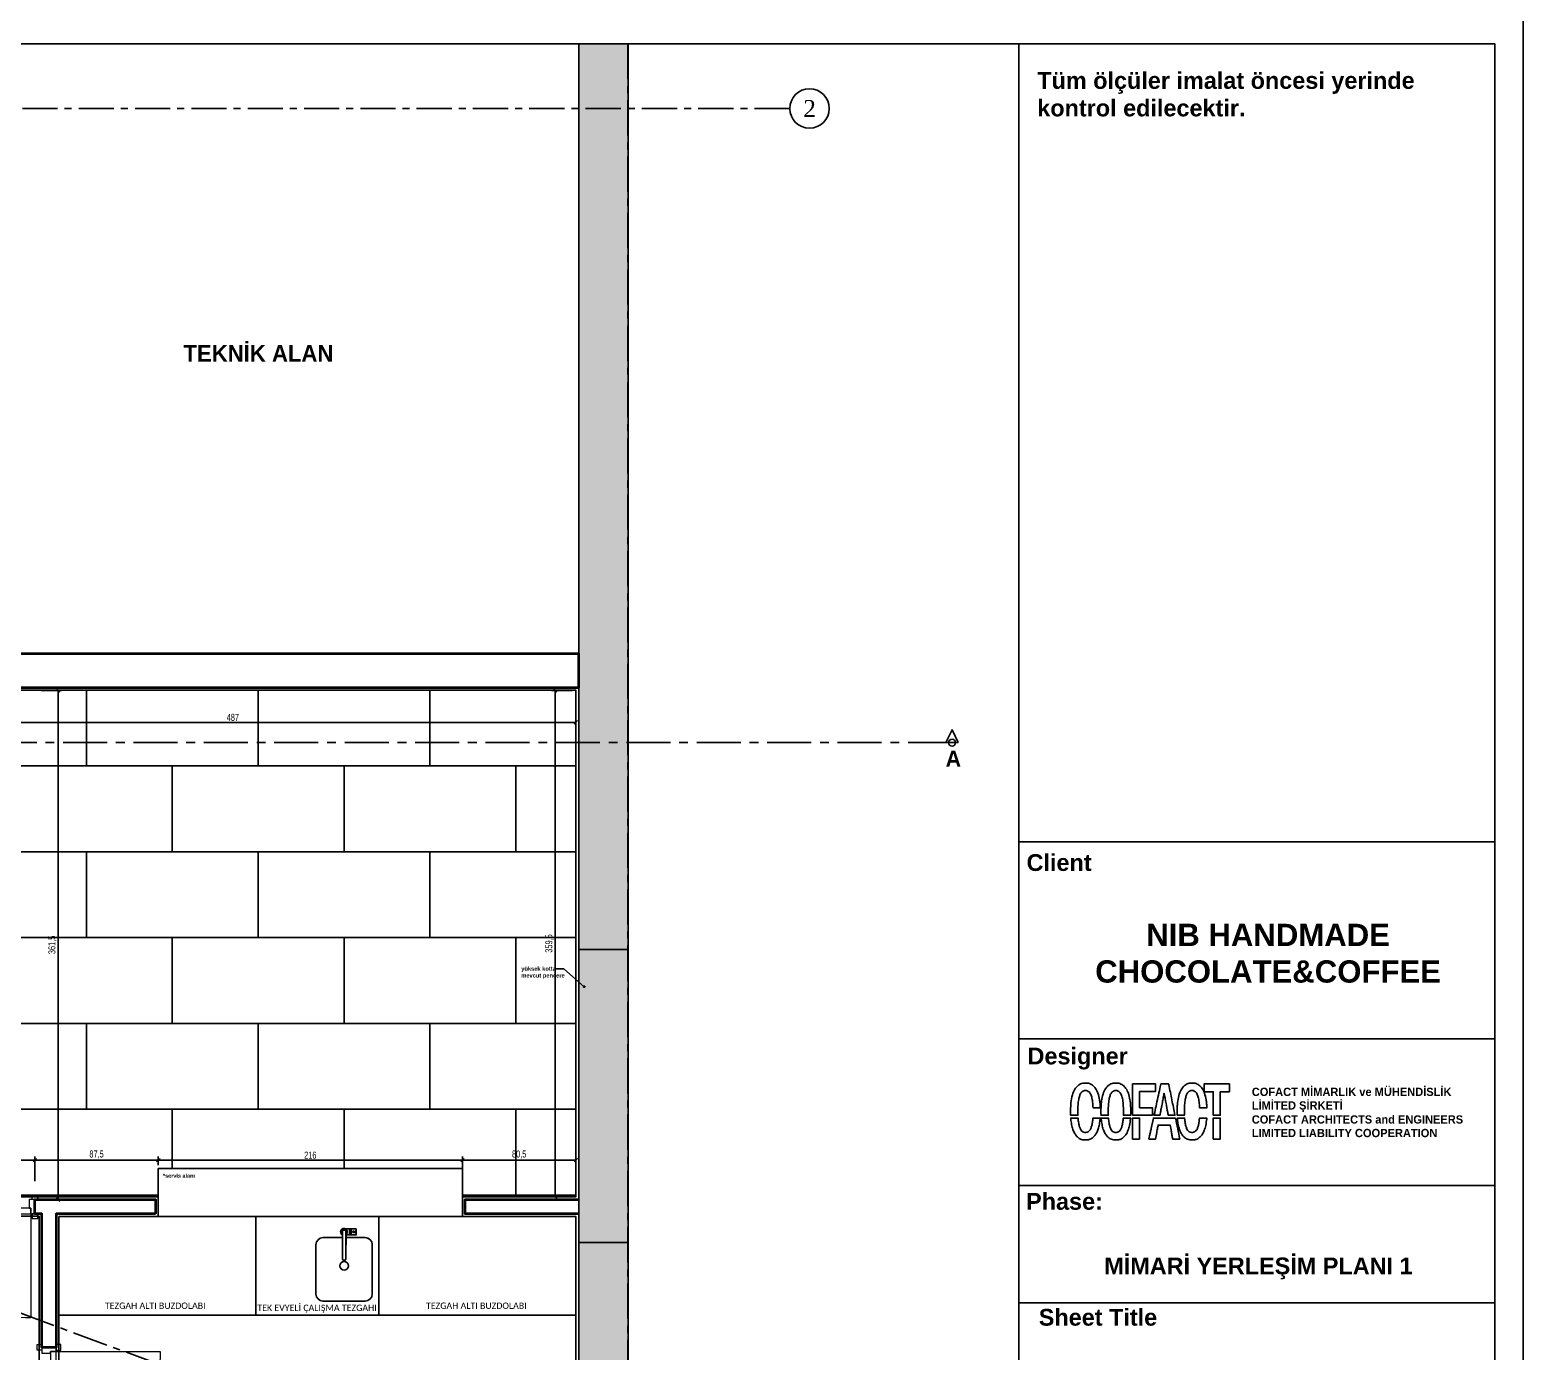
# Model space of a CAD drawing. Header units: millimetres. Extents: x 933584 to 974011, y 4545988 to 4553664.
# Drawn here: x 939841 to 940902, y 4547407 to 4548345 of the extents above; entities that cross this region are included whole.
import ezdxf
from ezdxf.enums import TextEntityAlignment as Align

# ---------------------------------------------------------------- set-up
doc = ezdxf.new("R2010")
doc.units = ezdxf.units.MM
doc.header["$PDMODE"] = 35
for name, pattern in [('568_AVN_KES_01$0$HIDDEN', [0.375, 0.25, -0.125]), ('CENTER', [2, 1.25, -0.25, 0.25, -0.25]), ('HIDDEN', [9.525, 6.35, -3.175])]:
    doc.linetypes.add(name, pattern=pattern)
doc.layers.get('0').update_dxf_attribs({"color": 255})
doc.layers.get('Defpoints').update_dxf_attribs({"color": 8})
for name, color, linetype in [('0-CSX-CXS_20', 14, 'CENTER'), ('0-DMS-50', 143, 'Continuous'), ('0-EST-MEA', 10, 'Continuous'), ('0-HSL-HTC', 253, 'Continuous'), ('0-HSL-HTC_200', 1, 'Continuous'), ('0-HSL-SLD', 252, 'Continuous'), ('0-LNS-SLN', 6, 'Continuous'), ('0-LNS-SPL', 13, '568_AVN_KES_01$0$HIDDEN'), ('0-LNS-VLF', 11, 'Continuous'), ('0-TXT-XBX_20', 3, 'Continuous'), ('2-SPS-RCN', 2, 'Continuous'), ('8-KBT-KEQ', 4, 'Continuous')]:
    doc.layers.add(name, color=color, linetype=linetype)
for name, color, linetype, lineweight in [('2-SPS-IBW', 5, 'Continuous', 40), ('3-OPN-WDR', 4, 'Continuous', 18), ('WNG-02-METAL', 71, 'Continuous', 15)]:
    doc.layers.add(name, color=color, linetype=linetype, lineweight=lineweight)
doc.styles.add('Calibri$001H0', font='calibri.ttf')
doc.styles.add('Century Gothic_B_3', font='GOTHICB.TTF', dxfattribs={"height": 4})
doc.styles.add('dim_romans_50', font='swissl.ttf', dxfattribs={"width": 0.6, "height": 5})
doc.styles.get("Standard").update_dxf_attribs({"font": 'times.ttf'})
doc.dimstyles.new('ONK_dim 1_50', dxfattribs={"dimscale": 5, "dimtxt": 4, "dimasz": 0.5, "dimexe": 0.5, "dimexo": 0.5, "dimgap": 0.2, "dimtad": 1, "dimdec": 1, "dimrnd": 0.5, "dimzin": 9, "dimtxsty": 'dim_romans_50', "dimblk": 'OBLIQUE', "dimcen": 1, "dimclre": 256, "dimclrt": 256, "dimazin": 2, "dimtfac": 1, "dimtdec": 1, "dimtix": 1, "dimtmove": 2, "dimatfit": 3, "dimldrblk": 'OBLIQUE', "dimfxl": 3, "dimfxlon": 1, "dimarcsym": 0})

# ---------------------------------------------------------------- blocks, each defined once
blk = doc.blocks.new('aksno_20')
at = {"layer": '0-TXT-XBX_20'}
blk.add_circle((0, 0), 7, dxfattribs=at)
blk.add_attdef('AKSNO', text='', height=6).set_placement((0, 0), align=Align.MIDDLE_CENTER)
blk = doc.blocks.new('ZVBXCB')
at = {"layer": '0-CSX-CXS_20', "ltscale": 20}
blk.add_line((933780.8, 4549789.6), (932221.5, 4549789.6), dxfattribs=at)
for points in [[(933665.8, 4549835.4), (933665.8, 4548420.7)], [(932221.5, 4549308.2), (933780.8, 4548732.7)]]:
    blk.add_lwpolyline(points, dxfattribs=at)
at = {"layer": '0-TXT-XBX_20'}
ref = blk.add_blockref('aksno_20', (933794.8, 4549789.6), dxfattribs=dict(at, xscale=2, yscale=2, zscale=2))
ref.add_attrib('AKSNO', '2', dxfattribs={"color": 7, "height": 12}).set_placement((933794.8, 4549789.6), align=Align.MIDDLE_CENTER)
blk = doc.blocks.new('DBXDB')
at = {"layer": '2-SPS-IBW'}
blk.add_lwpolyline([(940686.2, 4549901.9), (940686.2, 4549515.9), (941173.2, 4549515.9), (941173.2, 4549539.9), (940710.2, 4549539.9), (940710.2, 4549901.9), (940686.2, 4549901.9)], dxfattribs=at)
blk = doc.blocks.new('FDSVBDVBDZVB')
at = {"layer": '0-HSL-HTC_200'}
h = blk.add_hatch(dxfattribs=at)
h.set_pattern_fill('ANSI33', color=256)
h.set_pattern_definition([(45, (935941.6384, 4550274.5564), (-4.490128, 4.490128), []), (45, (935946.1285, 4550274.5564), (-4.490128, 4.490128), [3.175, -1.5875])])
h.paths.add_polyline_path([(941208.2, 4549972.8), (941173.2, 4549972.8), (941173.2, 4548702.9), (941153.2, 4548702.9), (941153.2, 4548588.9), (941173.2, 4548588.9), (941173.2, 4548512.8), (941208.2, 4548512.8)])
at = {"layer": '2-SPS-RCN'}
blk.add_lwpolyline([(941208.2, 4549972.8), (941173.2, 4549972.8), (941173.2, 4548702.9), (941153.2, 4548702.9), (941153.2, 4548588.9), (941173.2, 4548588.9), (941173.2, 4548512.8), (941208.2, 4548512.8)], close=True, dxfattribs=at)
blk = doc.blocks.new('kapı_multi1')
at = {"color": 8}
blk.add_lwpolyline([(3, 0), (3, 74, -0.414214), (77, 0, -1)], format="xyb", dxfattribs=at)
for points in [[(2, 3.5), (-2, 3.5), (-2, 0), (2, 0)], [(0, -10), (4, -10), (4, -4), (3, -4), (3, 0), (0, 0)], [(77, -4), (77, 0), (3, 0), (3, -4)], [(80, -10), (76, -10), (76, -4), (77, -4), (77, 0), (80, 0)], [(78, 3.5), (82, 3.5), (82, 0), (78, 0)], [(2, -13.5), (-2, -13.5), (-2, -10), (2, -10)], [(78, -13.5), (82, -13.5), (82, -10), (78, -10)]]:
    blk.add_lwpolyline(points, close=True)
blk = doc.blocks.new('_Oblique')
at = {"color": 0, "linetype": 'ByBlock', "lineweight": -2}
blk.add_line((-0.5, -0.5), (0.5, 0.5), dxfattribs=at)
blk = doc.blocks.new('*D2226')
at = {"layer": '0-DMS-50', "lineweight": -2}
for p, q in [((939741.8, 4547868.8), (939741.8, 4547851.3)), ((940228.8, 4547868.8), (940228.8, 4547851.3))]:
    blk.add_line(p, q, dxfattribs=at)
at = {"layer": '0-DMS-50', "color": 0, "lineweight": -2}
blk.add_line((939741.8, 4547853.8), (940228.8, 4547853.8), dxfattribs=at)
at = {"layer": 'Defpoints', "color": 0}
for p in [(939741.8, 4547876.5), (940228.8, 4547876.5), (940228.8, 4547853.8)]:
    blk.add_point(p, dxfattribs=at)
at = {"layer": '0-DMS-50', "color": 0, "linetype": 'ByBlock', "lineweight": -2, "xscale": 2.5, "yscale": 2.5, "zscale": 2.5, "rotation": 180}
blk.add_blockref('_Oblique', (939741.8, 4547853.8), dxfattribs=at)
at = {"layer": '0-DMS-50', "color": 0, "linetype": 'ByBlock', "lineweight": -2, "xscale": 2.5, "yscale": 2.5, "zscale": 2.5}
blk.add_blockref('_Oblique', (940228.8, 4547853.8), dxfattribs=at)
at = {"layer": '0-DMS-50', "insert": (939985.3, 4547857.3), "char_height": 5, "attachment_point": 5, "style": 'dim_romans_50'}
blk.add_mtext('487', dxfattribs=at)
blk = doc.blocks.new('*D2227')
at = {"layer": '0-DMS-50', "lineweight": -2}
for p, q in [((940226.3, 4547876.5), (940211.6, 4547876.5)), ((940226.3, 4547517), (940211.6, 4547517))]:
    blk.add_line(p, q, dxfattribs=at)
at = {"layer": '0-DMS-50', "color": 0, "lineweight": -2}
blk.add_line((940214.1, 4547876.5), (940214.1, 4547517), dxfattribs=at)
at = {"layer": 'Defpoints', "color": 0}
for p in [(940228.8, 4547876.5), (940214.1, 4547517), (940228.8, 4547517)]:
    blk.add_point(p, dxfattribs=at)
at = {"layer": '0-DMS-50', "color": 0, "linetype": 'ByBlock', "lineweight": -2, "xscale": 2.5, "yscale": 2.5, "zscale": 2.5}
for p, rotation in [((940214.1, 4547876.5), 90), ((940214.1, 4547517), 270)]:
    blk.add_blockref('_Oblique', p, dxfattribs=dict(at, rotation=rotation))
at = {"layer": '0-DMS-50', "insert": (940210.1, 4547696.8), "char_height": 5, "attachment_point": 5, "rotation": 90, "style": 'dim_romans_50'}
blk.add_mtext('359,5', dxfattribs=at)
blk = doc.blocks.new('*D2228')
at = {"layer": '0-DMS-50', "lineweight": -2}
for p, q in [((940148.3, 4547528), (940148.3, 4547545.5)), ((940228.8, 4547528), (940228.8, 4547545.5))]:
    blk.add_line(p, q, dxfattribs=at)
at = {"layer": '0-DMS-50', "color": 0, "lineweight": -2}
blk.add_line((940228.8, 4547543), (940148.3, 4547543), dxfattribs=at)
at = {"layer": 'Defpoints', "color": 0}
for p in [(940148.3, 4547543), (940148.3, 4547517), (940228.8, 4547517)]:
    blk.add_point(p, dxfattribs=at)
at = {"layer": '0-DMS-50', "color": 0, "linetype": 'ByBlock', "lineweight": -2, "xscale": 2.5, "yscale": 2.5, "zscale": 2.5, "rotation": 180}
blk.add_blockref('_Oblique', (940148.3, 4547543), dxfattribs=at)
at = {"layer": '0-DMS-50', "color": 0, "linetype": 'ByBlock', "lineweight": -2, "xscale": 2.5, "yscale": 2.5, "zscale": 2.5}
blk.add_blockref('_Oblique', (940228.8, 4547543), dxfattribs=at)
at = {"layer": '0-DMS-50', "insert": (940188.6, 4547546.9), "char_height": 5, "attachment_point": 5, "style": 'dim_romans_50'}
blk.add_mtext('80,5', dxfattribs=at)
blk = doc.blocks.new('*D2229')
at = {"layer": '0-DMS-50', "lineweight": -2}
for p, q in [((939932.3, 4547539.5), (939932.3, 4547545.5)), ((940148.3, 4547528), (940148.3, 4547545.5))]:
    blk.add_line(p, q, dxfattribs=at)
at = {"layer": '0-DMS-50', "color": 0, "lineweight": -2}
blk.add_line((940148.3, 4547543), (939932.3, 4547543), dxfattribs=at)
at = {"layer": 'Defpoints', "color": 0}
for p in [(939932.3, 4547543), (939932.3, 4547537), (940148.3, 4547517)]:
    blk.add_point(p, dxfattribs=at)
at = {"layer": '0-DMS-50', "color": 0, "linetype": 'ByBlock', "lineweight": -2, "xscale": 2.5, "yscale": 2.5, "zscale": 2.5, "rotation": 180}
blk.add_blockref('_Oblique', (939932.3, 4547543), dxfattribs=at)
at = {"layer": '0-DMS-50', "color": 0, "linetype": 'ByBlock', "lineweight": -2, "xscale": 2.5, "yscale": 2.5, "zscale": 2.5}
blk.add_blockref('_Oblique', (940148.3, 4547543), dxfattribs=at)
at = {"layer": '0-DMS-50', "insert": (940040.3, 4547546.5), "char_height": 5, "attachment_point": 5, "style": 'dim_romans_50'}
blk.add_mtext('216', dxfattribs=at)
blk = doc.blocks.new('*D2230')
at = {"layer": '0-DMS-50', "lineweight": -2}
for p, q in [((939844.7, 4547528), (939844.7, 4547545.5)), ((939932.3, 4547539.5), (939932.3, 4547545.5))]:
    blk.add_line(p, q, dxfattribs=at)
at = {"layer": '0-DMS-50', "color": 0, "lineweight": -2}
blk.add_line((939932.3, 4547543), (939844.7, 4547543), dxfattribs=at)
at = {"layer": 'Defpoints', "color": 0}
for p in [(939844.7, 4547543), (939932.3, 4547537), (939844.7, 4547515)]:
    blk.add_point(p, dxfattribs=at)
at = {"layer": '0-DMS-50', "color": 0, "linetype": 'ByBlock', "lineweight": -2, "xscale": 2.5, "yscale": 2.5, "zscale": 2.5, "rotation": 180}
blk.add_blockref('_Oblique', (939844.7, 4547543), dxfattribs=at)
at = {"layer": '0-DMS-50', "color": 0, "linetype": 'ByBlock', "lineweight": -2, "xscale": 2.5, "yscale": 2.5, "zscale": 2.5}
blk.add_blockref('_Oblique', (939932.3, 4547543), dxfattribs=at)
at = {"layer": '0-DMS-50', "insert": (939888.5, 4547546.9), "char_height": 5, "attachment_point": 5, "style": 'dim_romans_50'}
blk.add_mtext('87,5', dxfattribs=at)
blk = doc.blocks.new('*D2231')
at = {"layer": '0-DMS-50', "lineweight": -2}
for p, q in [((939764.7, 4547528), (939764.7, 4547545.5)), ((939844.7, 4547528), (939844.7, 4547545.5))]:
    blk.add_line(p, q, dxfattribs=at)
at = {"layer": '0-DMS-50', "color": 0, "lineweight": -2}
blk.add_line((939844.7, 4547543), (939764.7, 4547543), dxfattribs=at)
at = {"layer": 'Defpoints', "color": 0}
for p in [(939764.7, 4547543), (939764.7, 4547515), (939844.7, 4547515)]:
    blk.add_point(p, dxfattribs=at)
at = {"layer": '0-DMS-50', "color": 0, "linetype": 'ByBlock', "lineweight": -2, "xscale": 2.5, "yscale": 2.5, "zscale": 2.5, "rotation": 180}
blk.add_blockref('_Oblique', (939764.7, 4547543), dxfattribs=at)
at = {"layer": '0-DMS-50', "color": 0, "linetype": 'ByBlock', "lineweight": -2, "xscale": 2.5, "yscale": 2.5, "zscale": 2.5}
blk.add_blockref('_Oblique', (939844.7, 4547543), dxfattribs=at)
at = {"layer": '0-DMS-50', "insert": (939804.7, 4547546.5), "char_height": 5, "attachment_point": 5, "style": 'dim_romans_50'}
blk.add_mtext('80', dxfattribs=at)
blk = doc.blocks.new('*D2269')
at = {"layer": '0-DMS-50', "lineweight": -2}
for p, q in [((939849.2, 4547876.5), (939863.7, 4547876.5)), ((939849.2, 4547515), (939863.7, 4547515))]:
    blk.add_line(p, q, dxfattribs=at)
at = {"layer": '0-DMS-50', "color": 0, "lineweight": -2}
blk.add_line((939861.2, 4547515), (939861.2, 4547876.5), dxfattribs=at)
at = {"layer": 'Defpoints', "color": 0}
for p in [(939846.7, 4547876.5), (939861.2, 4547876.5), (939846.7, 4547515)]:
    blk.add_point(p, dxfattribs=at)
at = {"layer": '0-DMS-50', "color": 0, "linetype": 'ByBlock', "lineweight": -2, "xscale": 2.5, "yscale": 2.5, "zscale": 2.5}
for p, rotation in [((939861.2, 4547876.5), 90), ((939861.2, 4547515), 270)]:
    blk.add_blockref('_Oblique', p, dxfattribs=dict(at, rotation=rotation))
at = {"layer": '0-DMS-50', "insert": (939857.2, 4547695.8), "char_height": 5, "attachment_point": 5, "rotation": 90, "style": 'dim_romans_50'}
blk.add_mtext('361,5', dxfattribs=at)
blk = doc.blocks.new('batarya')
at = {"layer": 'WNG-02-METAL'}
for p, q in [((22327.1, 6765.6), (22330.1, 6767.9)), ((22329.7, 6762.1), (22327.1, 6765.6)), ((22330.4, 6765.4), (22341.9, 6750.3)), ((22332.4, 6766.9), (22343.9, 6751.8)), ((22326, 6764.8), (22323.4, 6762.8)), ((22323.4, 6762.8), (22326, 6759.3)), ((22328.7, 6761.3), (22326.1, 6759.3)), ((22326.2, 6764.9), (22328.8, 6761.5)), ((22331.8, 6763.7), (22329.7, 6762.1))]:
    blk.add_line(p, q, dxfattribs=at)
for points in [[(22326, 6764.8), (22326.1, 6764.8), (22326.2, 6764.9)], [(22326.2, 6764.9), (22326.2, 6764.9), (22326.2, 6764.9), (22326.2, 6764.9)], [(22328.8, 6761.4), (22328.7, 6761.3), (22328.7, 6761.3)], [(22328.8, 6761.5), (22328.8, 6761.5), (22328.8, 6761.5), (22328.8, 6761.4)], [(22341.9, 6750.3), (22342.2, 6750.1), (22342.4, 6749.9), (22342.8, 6749.8), (22343.1, 6749.8), (22343.4, 6749.9), (22343.7, 6750.1)], [(22343.7, 6750.1), (22343.9, 6750.3), (22344.1, 6750.6), (22344.2, 6750.9), (22344.2, 6751.2), (22344.1, 6751.5), (22343.9, 6751.8)]]:
    blk.add_lwpolyline(points, dxfattribs=at)
for centre, radius in [((22325.3, 6761.5), 0.5), ((22326.2, 6762.2), 0.525), ((22326.2, 6762.2), 0.47)]:
    blk.add_circle(centre, radius, dxfattribs=at)
for centre, radius, start, end in [((22330.2, 6761.6), 5.08, 127.8893, 140.6506), ((22331.4, 6766.2), 2.5, 337.2316, 155.5423), ((22331.4, 6766.2), 2.2, 341.8342, 272.5673), ((22331.4, 6766.2), 1.25, 37.2059, 217.2059), ((22323.5, 6762.8), 0.05, 127.2059, 217.2059), ((22326.1, 6759.4), 0.05, 217.2059, 307.2059), ((22326.7, 6766.2), 5.08, 293.7612, 306.5225)]:
    blk.add_arc(centre, radius, start, end, dxfattribs=at)
blk = doc.blocks.new('EVYE PLAN')
at = {"layer": '8-KBT-KEQ'}
for p, q in [((5781.6, -707.7), (5781.6, -726.7)), ((5786.6, -705.5), (5782.8, -705.5)), ((5784.1, -707.7), (5784.1, -726.7)), ((5784.1, -709.9), (5786.6, -709.9)), ((5786.6, -709.9), (5786.6, -705.5)), ((5787.8, -705.6), (5787.8, -709.8)), ((5788, -705.5), (5791.2, -705.5)), ((5788, -709.9), (5791.2, -709.9)), ((5791.3, -705.6), (5791.3, -709.9)), ((5762.8, -751.8), (5762.8, -716.8)), ((5767.8, -711.8), (5781.6, -711.8)), ((5784.1, -711.8), (5797.8, -711.8)), ((5802.8, -716.8), (5802.8, -751.8)), ((5797.8, -756.8), (5767.8, -756.8))]:
    blk.add_line(p, q, dxfattribs=at)
for points in [[(5788, -705.5), (5787.9, -705.5), (5787.8, -705.6)], [(5787.8, -705.6), (5787.8, -705.6), (5787.8, -705.6), (5787.8, -705.6)], [(5787.8, -709.8), (5787.8, -709.9), (5787.8, -709.9), (5787.8, -709.9)], [(5787.8, -709.9), (5787.9, -709.9), (5788, -709.9)], [(5782.8, -727.9), (5782.5, -727.9), (5782.2, -727.8), (5781.9, -727.6), (5781.7, -727.3), (5781.6, -727), (5781.6, -726.7)], [(5784.1, -726.7), (5784, -727), (5783.9, -727.3), (5783.7, -727.6), (5783.4, -727.8), (5783.1, -727.9), (5782.8, -727.9)]]:
    blk.add_lwpolyline(points, dxfattribs=at)
for centre, radius in [((5789.4, -707.7), 0.47), ((5789.4, -707.7), 0.525), ((5790.5, -707.7), 0.5), ((5782.8, -731.8), 3)]:
    blk.add_circle(centre, radius, dxfattribs=at)
for centre, radius, start, end in [((5782.8, -707.7), 2.5, 61.6636, 239.9743), ((5782.8, -707.7), 2.2, 304.6386, 235.3717), ((5782.8, -707.7), 1.25, 0, 180), ((5786.6, -710.6), 5.08, 76.5553, 89.3166), ((5786.6, -704.8), 5.08, 270.6834, 283.4447), ((5791.2, -705.6), 0.05, 360, 90), ((5791.2, -709.9), 0.05, 270, 0), ((5767.8, -716.8), 5, 90, 180), ((5797.8, -716.8), 5, 51.566, 90), ((5797.8, -716.8), 5, 0, 90), ((5797.8, -716.8), 5, 0, 21.3657), ((5767.8, -751.8), 5, 180, 270), ((5797.8, -751.8), 5, 270, 0)]:
    blk.add_arc(centre, radius, start, end, dxfattribs=at)
at = {"layer": '8-KBT-KEQ', "xscale": -1, "rotation": 37.20591726552704}
blk.add_blockref('batarya', (27660.5, 7406.7), dxfattribs=at)
blk = doc.blocks.new('CVBXCBV')
blk.add_lwpolyline([(937705.5, 4551339.5), (937701.1, 4551348.6), (937696.7, 4551339.5), (937705.5, 4551339.5)])
at = {"linetype": 'CENTER', "ltscale": 25}
blk.add_lwpolyline([(937701.1, 4551339.5), (936057.3, 4551339.5)], dxfattribs=at)
blk.add_circle((937701.1, 4551339.5), 2.41)
at = {"linetype": 'CENTER', "ltscale": 10, "insert": (938066.9, 4551333.8), "char_height": 11.393, "width": 370.363, "attachment_point": 3, "line_spacing_factor": 0.984502, "style": 'Century Gothic_B_3'}
blk.add_mtext('\\pxql;{\\fFranklin Gothic Book|b1|i0|c162|p34;A}', dxfattribs=at)

msp = doc.modelspace()

# ---------------------------------------------------------------- hatches: boundary and pattern name
at = {"layer": '0-HSL-SLD'}
h = msp.add_hatch(dxfattribs=at)
h.set_pattern_fill('AR-B816', color=256, scale=0.3)
h.set_pattern_definition([(0, (0, -1500), (0, 60.96), []), (90, (0, -1500), (-60.96, 60.96), [60.96, -60.96])])
h.paths.add_polyline_path([(938983.85, 4548257.55), (939103.85, 4548257.55), (939103.85, 4548261.55), (939301.84, 4548261.55), (939301.84, 4548262.53), (939741.85, 4548262.53), (939741.85, 4547876.53), (940228.84, 4547876.53), (940228.84, 4547516.97), (940148.27, 4547516.97), (940148.27, 4547536.97), (939932.27, 4547536.97), (939932.27, 4547516.97), (939760.06, 4547516.97), (939630.96, 4547564.68), (939662.5, 4547650.04), (939361.94, 4547761.11), (939361.94, 4548117.46), (938983.85, 4548117.46)])
at = {"layer": '0-LNS-VLF', "linetype": 'HIDDEN', "ltscale": 0.5}
h = msp.add_hatch(color=256, dxfattribs=at)
h.dxf.hatch_style = 1
edge = h.paths.add_edge_path()
edge.add_arc((940234.72, 4547666.13), 0.467, 0, 360)

# ---------------------------------------------------------------- linework, layer by layer
at = {"color": 0}
for p, q in [((940881.5, 4547769.07), (940543.44, 4547769.07)), ((940881.5, 4547769.07), (940543.44, 4547769.07)), ((940881.5, 4547629.09), (940543.44, 4547629.09)), ((940881.5, 4547629.09), (940543.44, 4547629.09)), ((940881.5, 4547629.09), (940543.44, 4547629.09)), ((940881.5, 4547629.09), (940543.44, 4547629.09)), ((940881.5, 4547525.03), (940543.44, 4547525.03)), ((940543.44, 4547441.75), (940881.5, 4547441.75))]:
    msp.add_line(p, q, dxfattribs=at)
for points in [[(938801.5, 4548355.4), (940901.5, 4548355.4), (940901.5, 4546855.4), (938801.5, 4546855.4)], [(938821.5, 4548335.4), (940881.5, 4548335.4), (940881.5, 4546875.4), (938821.5, 4546875.4)], [(940624.13, 4547586.03), (940624.13, 4547574.89), (940631.18, 4547574.89), (940638.24, 4547574.89), (940638.24, 4547577.53), (940638.24, 4547580.16), (940633.67, 4547580.16), (940629.1, 4547580.16), (940629.1, 4547585.98), (940629.1, 4547591.8), (940634.81, 4547591.8), (940640.53, 4547591.8), (940640.53, 4547594.48), (940640.53, 4547597.16), (940632.33, 4547597.16), (940624.13, 4547597.16)], [(940674.93, 4547594.33), (940674.93, 4547591.5), (940678.17, 4547591.5), (940681.4, 4547591.5), (940681.4, 4547583.19), (940681.4, 4547574.89), (940683.88, 4547574.89), (940686.37, 4547574.89), (940686.37, 4547583.19), (940686.37, 4547591.5), (940689.65, 4547591.5), (940692.93, 4547591.5), (940692.93, 4547594.33), (940692.93, 4547597.16), (940683.93, 4547597.16), (940674.93, 4547597.16)], [(940624.13, 4547565.4), (940624.13, 4547557.89), (940626.59, 4547557.91), (940629.05, 4547557.94), (940629.07, 4547565.42), (940629.1, 4547572.9), (940626.61, 4547572.9), (940624.13, 4547572.9)], [(940681.42, 4547565.42), (940681.45, 4547557.94), (940683.91, 4547557.91), (940686.37, 4547557.89), (940686.37, 4547565.39), (940686.37, 4547572.9), (940683.88, 4547572.9), (940681.4, 4547572.9)]]:
    msp.add_lwpolyline(points, close=True, dxfattribs=at)
msp.add_lwpolyline([(940543.45, 4548335.41), (940543.45, 4546875.4)], dxfattribs=at)
for points in [[(940588.78, 4547597.65, 0.11064), (940585.68, 4547596.15, 0.089568), (940583.23, 4547593.37, 0.069833), (940581.47, 4547589.25, 0.037138), (940580.43, 4547583.81, 0.013582), (940580.28, 4547582.16, 0.005436), (940580.17, 4547579.9, 0.005261), (940580.1, 4547577.67, 0.017635), (940580.13, 4547576.21), (940580.2, 4547574.89), (940582.75, 4547574.89), (940585.3, 4547574.89), (940585.31, 4547577.9, -0.01557), (940585.46, 4547582.32, -0.027157), (940585.9, 4547585.95, -0.033018), (940586.6, 4547588.8, -0.079442), (940587.57, 4547590.74, -0.009072), (940587.87, 4547591.13, -0.030827), (940588.08, 4547591.37, -0.031813), (940588.32, 4547591.58, -0.010138), (940588.7, 4547591.86, -0.089655), (940589.45, 4547592.22, -0.05192), (940590.45, 4547592.38, -0.051218), (940591.47, 4547592.33, -0.076363), (940592.33, 4547592.06, -0.070873), (940593.13, 4547591.52, -0.052254), (940593.84, 4547590.72, -0.046256), (940594.44, 4547589.69, -0.033841), (940594.93, 4547588.46, -0.02482), (940595.29, 4547587.06, -0.012371), (940595.62, 4547585.26, -0.011745), (940595.88, 4547583.27, -0.011909), (940596.05, 4547581.28), (940596.11, 4547580.16), (940598.68, 4547580.16), (940601.26, 4547580.16), (940601.26, 4547580.59, 0.020953), (940601.22, 4547581.49, 0.004455), (940601.07, 4547583.07, 0.00493), (940600.88, 4547584.7, 0.011284), (940600.7, 4547585.92, 0.038093), (940599.58, 4547590.43, 0.067383), (940597.9, 4547593.87, 0.083303), (940595.67, 4547596.24, 0.099908), (940592.91, 4547597.57, 0.02201), (940592.47, 4547597.67, 0.020762), (940592.02, 4547597.72, 0.015695), (940591.46, 4547597.75, 0.005906), (940590.68, 4547597.75, 0.00548), (940590.07, 4547597.74, 0.006399), (940589.5, 4547597.72, 0.005718), (940589.02, 4547597.69, 0.038226)], [(940610.35, 4547597.65, 0.105194), (940607.39, 4547596.26, 0.087054), (940605.01, 4547593.69, 0.069549), (940603.26, 4547589.93, 0.038701), (940602.16, 4547584.98, 0.014261), (940601.92, 4547582.9, 0.008448), (940601.75, 4547580.4, 0.008433), (940601.67, 4547577.97, 0.018733), (940601.71, 4547576.12), (940601.78, 4547574.89), (940604.33, 4547574.89), (940606.87, 4547574.89), (940606.89, 4547577.9, -0.01557), (940607.04, 4547582.32, -0.027157), (940607.48, 4547585.95, -0.033018), (940608.18, 4547588.8, -0.079442), (940609.15, 4547590.74, -0.009072), (940609.45, 4547591.13, -0.030827), (940609.66, 4547591.37, -0.031813), (940609.89, 4547591.58, -0.010138), (940610.27, 4547591.86, -0.089655), (940611.03, 4547592.22, -0.05192), (940612.02, 4547592.38, -0.051218), (940613.05, 4547592.33, -0.076363), (940613.91, 4547592.06, -0.136443), (940615.41, 4547590.72, -0.067108), (940616.51, 4547588.38, -0.045937), (940617.26, 4547584.94, -0.018323), (940617.67, 4547580.11, -0.004967), (940617.71, 4547579.13, -0.003937), (940617.73, 4547578.07, -0.00398), (940617.74, 4547577.08, -0.009912), (940617.72, 4547576.36), (940617.66, 4547574.89), (940620.23, 4547574.89), (940622.8, 4547574.89), (940622.87, 4547576.16, 0.018366), (940622.9, 4547578.32, 0.009634), (940622.79, 4547581.01, 0.009631), (940622.58, 4547583.71, 0.017297), (940622.28, 4547585.91, 0.038062), (940621.16, 4547590.43, 0.067387), (940619.48, 4547593.87, 0.08333), (940617.24, 4547596.24, 0.099909), (940614.49, 4547597.57, 0.02201), (940614.05, 4547597.67, 0.020762), (940613.59, 4547597.72, 0.015695), (940613.04, 4547597.75, 0.005906), (940612.25, 4547597.75, 0.00548), (940611.65, 4547597.74, 0.006399), (940611.08, 4547597.72, 0.005718), (940610.59, 4547597.69, 0.038226)], [(940664.45, 4547597.65, 0.105194), (940661.48, 4547596.25, 0.087054), (940659.1, 4547593.69, 0.069549), (940657.35, 4547589.93, 0.038701), (940656.25, 4547584.98, 0.014261), (940656.01, 4547582.9, 0.008448), (940655.84, 4547580.4, 0.008433), (940655.76, 4547577.97, 0.018733), (940655.8, 4547576.12), (940655.87, 4547574.89), (940658.42, 4547574.89), (940660.96, 4547574.89), (940660.98, 4547577.9, -0.01557), (940661.13, 4547582.32, -0.027157), (940661.57, 4547585.95, -0.033018), (940662.27, 4547588.8, -0.079442), (940663.24, 4547590.74, -0.009072), (940663.54, 4547591.13, -0.030827), (940663.75, 4547591.37, -0.031813), (940663.99, 4547591.58, -0.010138), (940664.36, 4547591.86, -0.089655), (940665.12, 4547592.22, -0.05192), (940666.11, 4547592.38, -0.051218), (940667.14, 4547592.33, -0.076363), (940668, 4547592.06, -0.070873), (940668.79, 4547591.52, -0.052254), (940669.5, 4547590.72, -0.046256), (940670.11, 4547589.69, -0.033841), (940670.59, 4547588.46, -0.02482), (940670.96, 4547587.06, -0.012371), (940671.28, 4547585.26, -0.011745), (940671.55, 4547583.27, -0.011909), (940671.71, 4547581.28), (940671.78, 4547580.16), (940674.35, 4547580.16), (940676.92, 4547580.16), (940676.92, 4547580.58, 0.020953), (940676.88, 4547581.49, 0.004455), (940676.73, 4547583.07, 0.00493), (940676.55, 4547584.69, 0.011284), (940676.37, 4547585.92, 0.038093), (940675.25, 4547590.43, 0.067383), (940673.57, 4547593.87, 0.083303), (940671.33, 4547596.24, 0.099908), (940668.58, 4547597.57, 0.02201), (940668.14, 4547597.66, 0.020762), (940667.69, 4547597.72, 0.015695), (940667.13, 4547597.75, 0.005906), (940666.34, 4547597.75, 0.00548), (940665.74, 4547597.74, 0.006399), (940665.17, 4547597.72, 0.005718), (940664.68, 4547597.69, 0.038226)], [(940646.55, 4547590.58, 0.0000105), (940647.91, 4547583.29, 0.000084), (940649.11, 4547576.86, 0.003215), (940649.39, 4547575.41), (940649.49, 4547574.89), (940651.87, 4547574.89, 0.001355), (940652.79, 4547574.89, 0.00226), (940653.55, 4547574.9, 0.000206), (940654.24, 4547574.91, 0.409743), (940654.25, 4547574.93, 0.049641), (940654.25, 4547574.99, 0.000001), (940652.06, 4547585.84, 0.000006), (940649.92, 4547596.52, 0.007694), (940649.83, 4547596.94), (940649.77, 4547597.16), (940647.02, 4547597.16), (940644.26, 4547597.16), (940643.54, 4547593.86, -0.000077), (940642.16, 4547587.49, -0.000085), (940640.82, 4547581.33, -0.000009), (940639.54, 4547575.41, -0.006923), (940639.47, 4547575.12), (940639.42, 4547574.89), (940643.62, 4547574.89, 0.0001427), (940643.92, 4547576.47, 0.00034), (940644.17, 4547577.84, 0.000221), (940644.46, 4547579.42, -0.000266), (940645.3, 4547583.92, -0.000578), (940645.95, 4547587.39, -0.0000869)], [(940580.32, 4547572.18, 0.025038), (940580.89, 4547568.23, 0.036131), (940581.81, 4547564.82, 0.041565), (940583.07, 4547562.01, 0.063352), (940584.65, 4547559.85, 0.028049), (940585.46, 4547559.08, 0.034689), (940586.29, 4547558.46, 0.034905), (940587.2, 4547557.97, 0.029004), (940588.23, 4547557.58, 0.021923), (940588.71, 4547557.45, 0.031789), (940589.15, 4547557.38, 0.019677), (940589.72, 4547557.35, 0.003659), (940590.77, 4547557.34, 0.003627), (940591.81, 4547557.35, 0.019229), (940592.37, 4547557.38, 0.031747), (940592.8, 4547557.45, 0.024514), (940593.25, 4547557.57, 0.035022), (940594.42, 4547558.05, 0.037328), (940595.49, 4547558.67, 0.037367), (940596.45, 4547559.45, 0.035245), (940597.31, 4547560.38, 0.053473), (940598.69, 4547562.55, 0.03772), (940599.78, 4547565.23, 0.032588), (940600.59, 4547568.45, 0.021334), (940601.11, 4547572.23), (940601.17, 4547572.9), (940598.59, 4547572.9), (940596, 4547572.9), (940595.94, 4547572.23, -0.0074), (940595.83, 4547571.26, -0.005344), (940595.69, 4547570.18, -0.005411), (940595.53, 4547569.15, -0.010609), (940595.37, 4547568.33, -0.034422), (940594.67, 4547565.87, -0.07643), (940593.74, 4547564.17, -0.102726), (940592.55, 4547563.14, -0.109019), (940591.07, 4547562.69, -0.095932), (940589.46, 4547562.88, -0.113527), (940588.14, 4547563.66, -0.092498), (940587.11, 4547565.08, -0.04608), (940586.34, 4547567.18, -0.017297), (940586.05, 4547568.47, -0.007909), (940585.75, 4547570.18, -0.007223), (940585.51, 4547571.84, -0.03219), (940585.45, 4547572.82, 0.402781), (940585.41, 4547572.85, 0.001238), (940584.7, 4547572.88, 0.005463), (940583.86, 4547572.9, 0.003096), (940582.85, 4547572.9), (940580.26, 4547572.9)], [(940601.9, 4547572.18, 0.025038), (940602.47, 4547568.23, 0.036131), (940603.39, 4547564.82, 0.041565), (940604.65, 4547562.01, 0.063352), (940606.22, 4547559.85, 0.047265), (940607.62, 4547558.62, 0.06438), (940609.09, 4547557.83, 0.06177), (940610.76, 4547557.41, 0.039412), (940612.76, 4547557.32, 0.027569), (940614.18, 4547557.45, 0.048064), (940615.33, 4547557.73, 0.049711), (940616.37, 4547558.22, 0.031882), (940617.48, 4547558.98, 0.081131), (940619.39, 4547561.06, 0.052129), (940620.91, 4547563.98, 0.043307), (940622.01, 4547567.7, 0.026621), (940622.69, 4547572.23), (940622.75, 4547572.9), (940620.16, 4547572.9), (940617.58, 4547572.9), (940617.52, 4547572.23, -0.0074), (940617.41, 4547571.26, -0.005344), (940617.26, 4547570.18, -0.005411), (940617.1, 4547569.15, -0.010609), (940616.95, 4547568.33, -0.034422), (940616.25, 4547565.87, -0.07643), (940615.32, 4547564.17, -0.102726), (940614.13, 4547563.14, -0.109019), (940612.65, 4547562.69, -0.095932), (940611.04, 4547562.88, -0.113527), (940609.72, 4547563.66, -0.092498), (940608.69, 4547565.08, -0.04608), (940607.92, 4547567.18, -0.017297), (940607.62, 4547568.47, -0.007909), (940607.32, 4547570.18, -0.007223), (940607.09, 4547571.84, -0.03219), (940607.02, 4547572.82, 0.402781), (940606.99, 4547572.85, 0.001238), (940606.27, 4547572.88, 0.005463), (940605.44, 4547572.9, 0.003096), (940604.43, 4547572.9), (940601.83, 4547572.9)], [(940657.68, 4547557.89, 0.0000231), (940656.19, 4547565.32, 0.000048), (940654.8, 4547572.28, 0.022716), (940654.69, 4547572.73, 0.319618), (940654.54, 4547572.84, 0.005635), (940653.49, 4547572.88, 0.005119), (940651.67, 4547572.9, 0.000404), (940646.81, 4547572.9), (940638.99, 4547572.9), (940637.41, 4547565.57, -0.000063), (940636.79, 4547562.75, -0.000102), (940636.27, 4547560.34, -0.000015), (940635.81, 4547558.2, -0.0154076), (940635.73, 4547557.89), (940640.47, 4547557.94), (940641.34, 4547562.66, -0.000258), (940641.68, 4547564.49, -0.000401), (940641.97, 4547566.06, -0.000111), (940642.23, 4547567.44, -0.013635), (940642.27, 4547567.61), (940642.32, 4547567.83), (940646.57, 4547567.83), (940650.82, 4547567.83), (940651.46, 4547564.43, 0.000154), (940651.72, 4547563.01, 0.000145), (940651.99, 4547561.56, 0.000144), (940652.23, 4547560.28, 0.000507), (940652.39, 4547559.46), (940652.69, 4547557.89)], [(940655.99, 4547572.18, 0.025038), (940656.56, 4547568.23, 0.036131), (940657.48, 4547564.82, 0.041565), (940658.74, 4547562.01, 0.063352), (940660.31, 4547559.85, 0.047265), (940661.71, 4547558.62, 0.06438), (940663.18, 4547557.82, 0.06177), (940664.85, 4547557.41, 0.039412), (940666.85, 4547557.32, 0.027569), (940668.27, 4547557.45, 0.048064), (940669.42, 4547557.73, 0.049711), (940670.46, 4547558.22, 0.031882), (940671.57, 4547558.98, 0.081131), (940673.49, 4547561.06, 0.052129), (940675, 4547563.97, 0.043307), (940676.1, 4547567.7, 0.026621), (940676.78, 4547572.23), (940676.84, 4547572.9), (940674.25, 4547572.9), (940671.67, 4547572.9), (940671.61, 4547572.23, -0.0074), (940671.5, 4547571.26, -0.005344), (940671.35, 4547570.18, -0.005411), (940671.19, 4547569.15, -0.010609), (940671.04, 4547568.33, -0.034422), (940670.34, 4547565.87, -0.07643), (940669.41, 4547564.17, -0.102726), (940668.22, 4547563.14, -0.109019), (940666.74, 4547562.69, -0.095932), (940665.13, 4547562.88, -0.113527), (940663.81, 4547563.66, -0.092498), (940662.78, 4547565.08, -0.04608), (940662.01, 4547567.18, -0.017297), (940661.71, 4547568.47, -0.007909), (940661.41, 4547570.18, -0.007223), (940661.18, 4547571.84, -0.03219), (940661.11, 4547572.81, 0.402781), (940661.08, 4547572.85, 0.001238), (940660.36, 4547572.88, 0.005463), (940659.53, 4547572.9, 0.003096), (940658.52, 4547572.9), (940655.92, 4547572.9)]]:
    msp.add_lwpolyline(points, format="xyb", close=True, dxfattribs=at)
at = {"layer": '0-EST-MEA'}
for points in [[(939760.15, 4547503.22), (939754.59, 4547461.71), (939716.71, 4547475.68), (939716.71, 4547257.53), (939757.71, 4547257.53), (939757.71, 4546973.53), (939847.71, 4546973.53), (939847.71, 4547045.53), (939861.71, 4547045.53), (939861.71, 4546973.53), (940208.84, 4546973.53), (940208.84, 4547067.53), (940228.84, 4547067.53), (940228.84, 4547213.53), (939861.71, 4547213.53), (939861.71, 4547153.53), (939847.71, 4547153.53), (939847.71, 4547503.22)], [(939861.71, 4547502.97), (940228.84, 4547502.97), (940228.84, 4547227.53), (939861.71, 4547227.53)]]:
    msp.add_lwpolyline(points, close=True, dxfattribs=at)
at = {"layer": '0-HSL-SLD'}
msp.add_lwpolyline([(938983.85, 4548257.55), (939103.85, 4548257.55), (939103.85, 4548261.55), (939301.84, 4548261.55), (939301.84, 4548262.53), (939741.85, 4548262.53), (939741.85, 4547876.53), (940228.84, 4547876.53), (940228.84, 4547516.97), (940148.27, 4547516.97), (940148.27, 4547536.97), (939932.27, 4547536.97), (939932.27, 4547516.97), (939760.06, 4547516.97), (939630.96, 4547564.68), (939662.5, 4547650.04), (939361.94, 4547761.11), (939361.94, 4548117.46), (938983.85, 4548117.46)], close=True, dxfattribs=at)
at = {"layer": '0-LNS-SLN'}
for points in [[(940230.84, 4547692.53), (940265.85, 4547692.53)], [(940230.84, 4547484.53), (940265.85, 4547484.53)]]:
    msp.add_lwpolyline(points, dxfattribs=at)
at = {"layer": '0-LNS-SPL', "linetype": 'ByBlock', "ltscale": 0.5}
for points in [[(938983.85, 4548216.55), (938983.85, 4548257.55), (939103.85, 4548257.55), (939103.85, 4548291.55), (939301.84, 4548291.55), (939301.84, 4548262.53), (939741.85, 4548262.53), (939741.85, 4547876.53), (940228.84, 4547876.53), (940228.84, 4547516.97), (940148.27, 4547516.97), (940148.27, 4547502.97), (940228.84, 4547502.97), (940228.84, 4547227.53), (939861.71, 4547227.53), (939861.71, 4547328.03)], [(939846.71, 4547514.97), (939846.71, 4547516.97), (939932.27, 4547516.97), (939932.27, 4547502.97), (939861.71, 4547502.97), (939861.71, 4547412.03)], [(939847.71, 4547412.03), (939847.71, 4547503.22), (939846.71, 4547503.22)], [(939859.71, 4547410.03), (939849.71, 4547410.03)]]:
    msp.add_lwpolyline(points, dxfattribs=at)
at = {"layer": '0-LNS-VLF', "ltscale": 0.5}
msp.add_lwpolyline([(940234.72, 4547666.13), (940220.21, 4547678.86), (940214.52, 4547678.86)], dxfattribs=at)
at = {"layer": '0-LNS-VLF', "linetype": 'HIDDEN', "ltscale": 0.5}
msp.add_circle((940234.72, 4547666.13), 0.467, dxfattribs=at)
at = {"layer": '2-SPS-IBW'}
for points in [[(939930.27, 4547504.97), (939859.71, 4547504.97), (939859.71, 4547410.03), (939849.71, 4547410.03), (939849.71, 4547504.97), (939844.71, 4547504.97), (939844.71, 4547514.97), (939930.27, 4547514.97), (939930.27, 4547504.97)], [(940230.84, 4547504.97), (940150.27, 4547504.97), (940150.27, 4547514.97), (940230.84, 4547514.97)]]:
    msp.add_lwpolyline(points, dxfattribs=at)
at = {"layer": '8-KBT-KEQ'}
for points in [[(940148.27, 4547536.97), (939932.27, 4547536.97), (939932.27, 4547502.97), (940148.27, 4547502.97)], [(940001.63, 4547433.01), (939861.71, 4547433.01), (939861.71, 4547502.97), (940001.63, 4547502.97)], [(940088.92, 4547433.01), (940001.63, 4547433.01), (940001.63, 4547502.97), (940088.92, 4547502.97)], [(940228.84, 4547433.01), (940088.92, 4547433.01), (940088.92, 4547502.97), (940228.84, 4547502.97)]]:
    msp.add_lwpolyline(points, close=True, dxfattribs=at)

# ---------------------------------------------------------------- block references
for name, p in [('ZVBXCB', (6600, -1500)), ('FDSVBDVBDZVB', (-942.31, -1637.36)), ('CVBXCBV', (2794.87, -3500.11)), ('EVYE PLAN', (934281.48, 4548199.76))]:
    msp.add_blockref(name, p)
at = {"layer": '0-HSL-HTC'}
msp.add_blockref('DBXDB', (-942.31, -1637.36), dxfattribs=at)
at = {"layer": '3-OPN-WDR', "extrusion": (0, 0, -1), "xscale": -1, "zscale": -1}
for p, rotation in [((-939844.71, 4547504.97), 180), ((-939859.71, 4547410.03), 89.99999999999997)]:
    msp.add_blockref('kapı_multi1', p, dxfattribs=dict(at, rotation=rotation))

# ---------------------------------------------------------------- texts
at = {"color": 7, "style": 'Calibri$001H0'}
for s, p in [('TEZGAH ALTI BUZDOLABI', (939894.42, 4547437.4)), ('TEK EVYELİ ÇALIŞMA TEZGAHI', (940002.68, 4547435.9)), ('TEZGAH ALTI BUZDOLABI', (940122.42, 4547437.4))]:
    msp.add_text(s, height=4.5004, dxfattribs=at).set_placement(p)
at = {"color": 0, "attachment_point": 1, "line_spacing_factor": 0.984502, "style": 'Century Gothic_B_3'}
for s, insert, char_height, width in [('\\pxql;{\\fArial|b1|i0|c0|p34;Tüm ölçüler imalat öncesi yerinde kontrol edilecektir.}', (940556.49, 4548315.43), 11.9034, 324.3298), ('\\pxqr;{\\fArial|b1|i0|c0|p34;Client}', (940006.94, 4547760.21), 11.9034, 588.1338), ('\\pxqc;{\\fArial|b1|i0|c0|p34;NIB HANDMADE CHOCOLATE&COFFEE}', (940556.95, 4547710.81), 15.8192, 326.8702), ('\\pxqr;{\\fArial|b1|i0|c0|p34;Designer}', (940032.61, 4547622.88), 11.9034, 588.1338), ('{\\fFranklin Gothic Medium|b1|i0|c162|p34;COFACT MİMARLIK ve MÜHENDİSLİK}\\P{\\fFranklin Gothic Medium|b1|i0|c162|p34;LİMİTED ŞİRKETİ}', (940708.81, 4547594.41), 5.8729, 228.8091), ('\\pxql;{\\fFranklin Gothic Book|b1|i0|c162|p34;COFACT ARCHITECTS and ENGINEERS\\PLIMITED LIABILITY COOPERATION}', (940708.81, 4547574.82), 5.8729, 228.8091), ('\\pxqr;{\\fArial|b1|i0|c0|p34;Phase:}', (940014.95, 4547519.69), 11.9034, 588.1338), ('\\pxqr;{\\fArial|b1|i0|c0|p34;MİMARİ YERLEŞİM PLANI 1}', (940234.86, 4547473.85), 11.9034, 588.1338), ('\\pxqr;{\\fArial|b1|i0|c0|p34;Sheet Title}', (940053.5, 4547437.39), 11.9034, 588.1338)]:
    msp.add_mtext(s, dxfattribs=dict(at, insert=insert, char_height=char_height, width=width))
at = {"layer": '0-LNS-VLF', "linetype": 'HIDDEN', "ltscale": 0.5, "insert": (940190.06, 4547680.4), "char_height": 2.9364, "width": 95.455, "attachment_point": 1, "line_spacing_factor": 0.984502, "style": 'Century Gothic_B_3'}
msp.add_mtext('\\pxql;{\\fFranklin Gothic Book|b1|i0|c162|p34;yüksek kotta \\Pmevcut pencere}', dxfattribs=at)
at = {"layer": '0-TXT-XBX_20', "insert": (939950.2, 4548121.66), "char_height": 11.7458, "width": 457.6183, "attachment_point": 1, "line_spacing_factor": 0.984502, "style": 'Century Gothic_B_3'}
msp.add_mtext('{\\fFranklin Gothic Book|b1|i0|c162|p34;TEKNİK ALAN}', dxfattribs=at)
at = {"layer": '0-TXT-XBX_20', "color": 0, "insert": (939935.65, 4547533.3), "char_height": 2.819, "width": 124.8284, "attachment_point": 1, "rotation": 0, "line_spacing_factor": 0.984502, "style": 'Century Gothic_B_3'}
msp.add_mtext('{\\fFranklin Gothic Book|b1|i0|c162|p34;*servis alanı}', dxfattribs=at)

# ---------------------------------------------------------------- dimensions: what is measured, and where the dimension line sits
at = {"layer": '0-DMS-50'}
for p1, p2, distance, picture, middle in [((939741.85, 4547876.53), (940228.84, 4547876.53), -22.72, '*D2226', (939985.34, 4547857.31)), ((939846.71, 4547514.97), (939846.71, 4547876.53), -14.48, '*D2269', (939857.21, 4547695.75)), ((940228.84, 4547876.53), (940228.84, 4547516.97), -14.75, '*D2227', (940210.12, 4547696.75)), ((940228.84, 4547516.97), (940148.27, 4547516.97), -25.98, '*D2228', (940188.56, 4547546.93))]:
    dim = msp.add_aligned_dim(p1=p1, p2=p2, distance=distance, dimstyle='ONK_dim 1_50', dxfattribs=at)
    dim.commit()
    dim.dimension.update_dxf_attribs({"geometry": picture, "text_midpoint": middle})
for base, p1, p2, picture, middle in [((939764.71, 4547542.95), (939844.71, 4547514.97), (939764.71, 4547514.97), '*D2231', (939804.71, 4547546.45)), ((939844.71, 4547542.95), (939932.27, 4547536.97), (939844.71, 4547514.97), '*D2230', (939888.49, 4547546.93)), ((939932.27, 4547542.95), (940148.27, 4547516.97), (939932.27, 4547536.97), '*D2229', (940040.27, 4547546.45))]:
    dim = msp.add_linear_dim(base=base, p1=p1, p2=p2, dimstyle='ONK_dim 1_50', dxfattribs=at)
    dim.commit()
    dim.dimension.update_dxf_attribs({"geometry": picture, "text_midpoint": middle})

doc.saveas('drawing.dxf')
